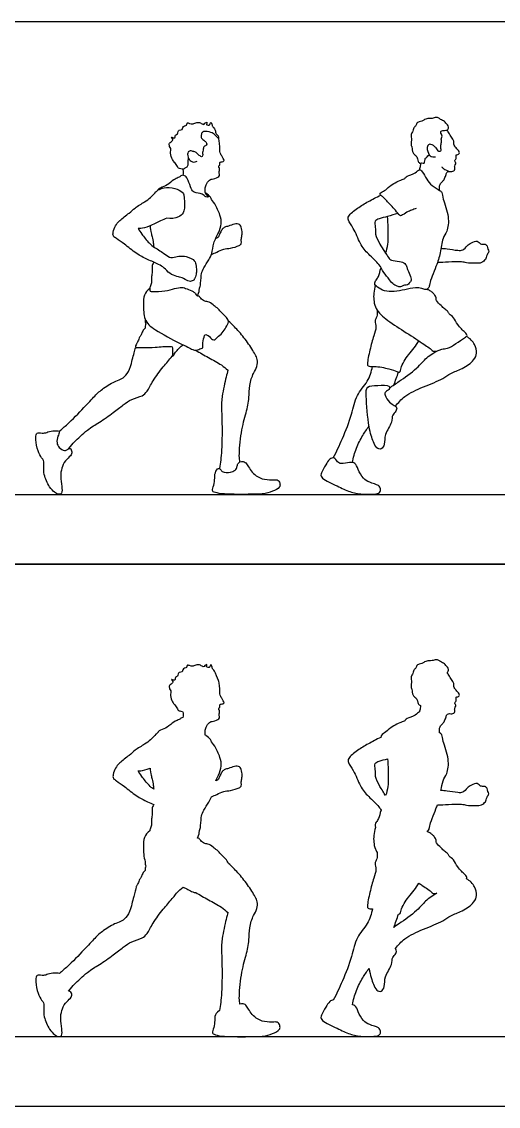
# Model space of a CAD drawing. Header units: millimetres. Extents: x 10.5 to 31.3, y 15.2 to 26.1.
# Drawn here: x 14.523 to 16.667, y 15.219 to 20.096 of the extents above; entities that cross this region are included whole.
import ezdxf

# ---------------------------------------------------------------- set-up
doc = ezdxf.new("R2010")
doc.units = ezdxf.units.MM
for name, color, linetype, true_color in [('AG-DIAGRAM', 7, 'Continuous', 0xfecc66), ('AG-HUMANS', 7, 'Continuous', 0x66ccff), ('AG-OUTLINE', 7, 'Continuous', 0x8000ff), ('X-VPRT', 6, 'Continuous', 0xff00ff)]:
    doc.layers.add(name, color=color, linetype=linetype, true_color=true_color)

msp = doc.modelspace()

# ---------------------------------------------------------------- linework, layer by layer
at = {"layer": 'AG-DIAGRAM'}
for p, q in [((10.9956, 17.9704), (19.2337, 17.9704)), ((10.9956, 15.532), (19.2337, 15.532))]:
    msp.add_line(p, q, dxfattribs=at)
at = {"layer": 'AG-HUMANS'}
for points, knots in [([(16.3756, 19.5382), (16.3794, 19.5354), (16.3863, 19.5288), (16.3901, 19.519), (16.3973, 19.5117), (16.4048, 19.5133), (16.4112, 19.5168), (16.4084, 19.5261), (16.4065, 19.5359), (16.4124, 19.5541), (16.4087, 19.5717), (16.4164, 19.5804), (16.4108, 19.5902), (16.4065, 19.5979), (16.4095, 19.6053), (16.4176, 19.6062), (16.4313, 19.6081), (16.4378, 19.6066), (16.4471, 19.6232), (16.4303, 19.6391), (16.4257, 19.6477), (16.4052, 19.6555), (16.3983, 19.6653), (16.3779, 19.6648), (16.37, 19.6599), (16.3538, 19.6614), (16.3456, 19.6587), (16.3347, 19.6559), (16.3295, 19.6509), (16.3223, 19.6487), (16.3113, 19.6458), (16.3033, 19.6424), (16.2973, 19.6355), (16.2969, 19.6276), (16.2914, 19.6246), (16.286, 19.6185), (16.2811, 19.5991), (16.2751, 19.5934), (16.2735, 19.5829), (16.2766, 19.571), (16.2759, 19.56), (16.2738, 19.5543), (16.2741, 19.5433), (16.276, 19.5363), (16.2787, 19.5319), (16.2799, 19.5175), (16.2803, 19.5124), (16.287, 19.4992), (16.2962, 19.4952), (16.3039, 19.4795), (16.3044, 19.468), (16.3152, 19.4562), (16.322, 19.4637), (16.3373, 19.4533), (16.3359, 19.4826), (16.3425, 19.4827), (16.347, 19.49), (16.356, 19.4968)], [0, 0, 0, 0, 0.217421, 0.407535, 0.583313, 0.738486, 0.880623, 1.047253, 1.232579, 1.485625, 1.728244, 1.908962, 2.093411, 2.265708, 2.41126, 2.573897, 2.790022, 2.930855, 3.151258, 3.415727, 3.604108, 3.864816, 4.066605, 4.313701, 4.496292, 4.721872, 4.898543, 5.088484, 5.242042, 5.39963, 5.596174, 5.769087, 5.939201, 6.095284, 6.231395, 6.397134, 6.654034, 6.821485, 7.001416, 7.209419, 7.398193, 7.542444, 7.733075, 7.887893, 8.02186, 8.236678, 8.377934, 8.590645, 8.776446, 9.00968, 9.215312, 9.420384, 9.578453, 9.770089, 10.037014, 10.170954, 10.36895, 10.36895, 10.36895, 10.36895]), ([(15.2716, 19.485), (15.2715, 19.4804), (15.2703, 19.4722), (15.2715, 19.4415), (15.2562, 19.4387), (15.2524, 19.4307), (15.2351, 19.4361), (15.2285, 19.4332), (15.2183, 19.454), (15.2112, 19.4618), (15.1998, 19.476), (15.1896, 19.5035), (15.1961, 19.5255), (15.1868, 19.5338), (15.1855, 19.5504), (15.1956, 19.5551), (15.2067, 19.5664), (15.1899, 19.5801), (15.2093, 19.5701), (15.2146, 19.5764), (15.2121, 19.5879), (15.2254, 19.5889), (15.2265, 19.602), (15.2304, 19.6093), (15.2467, 19.6092), (15.2457, 19.6206), (15.2544, 19.6293), (15.2672, 19.6272), (15.2634, 19.6438), (15.2792, 19.6382), (15.2908, 19.6338), (15.3051, 19.642), (15.3273, 19.6433), (15.3397, 19.63), (15.346, 19.6388), (15.3598, 19.6481), (15.3525, 19.6322), (15.3581, 19.6326), (15.3686, 19.626), (15.3727, 19.6504), (15.3799, 19.6311), (15.3802, 19.6252), (15.3844, 19.6212), (15.3907, 19.6143), (15.3952, 19.6031), (15.3951, 19.5944), (15.4005, 19.5877), (15.4071, 19.5834), (15.4101, 19.5687), (15.4007, 19.578), (15.3876, 19.5896), (15.381, 19.5969), (15.3499, 19.6039), (15.3341, 19.6001), (15.3299, 19.5856), (15.3283, 19.5746), (15.3414, 19.5625), (15.3519, 19.5563), (15.3575, 19.5446), (15.3491, 19.537), (15.3403, 19.5348), (15.3392, 19.5181), (15.3352, 19.5078), (15.3376, 19.4985), (15.3361, 19.4875), (15.3269, 19.4889), (15.315, 19.5012), (15.3056, 19.509), (15.2952, 19.5125), (15.2901, 19.5133)], [0, 0, 0, 0, 0.21735, 0.521956, 0.727856, 0.892526, 1.039912, 1.278967, 1.557575, 1.747346, 1.991226, 2.30902, 2.574804, 2.769603, 2.98713, 3.178655, 3.38818, 3.578392, 3.786223, 3.934663, 4.112959, 4.295468, 4.493935, 4.65546, 4.866085, 5.039985, 5.236143, 5.415801, 5.599741, 5.800278, 6.008864, 6.239257, 6.511189, 6.730943, 6.910679, 7.095124, 7.27957, 7.391586, 7.567178, 7.782661, 7.986235, 8.140197, 8.271316, 8.451091, 8.653067, 8.823134, 8.986002, 9.158582, 9.338636, 9.50257, 9.753853, 9.940745, 10.264415, 10.490792, 10.703642, 10.892576, 11.129088, 11.339795, 11.529948, 11.710333, 11.876397, 12.103625, 12.300272, 12.48143, 12.656384, 12.806666, 13.047942, 13.256945, 13.487813, 13.487813, 13.487813, 13.487813]), ([(16.4118, 19.4432), (16.4148, 19.44), (16.421, 19.4338), (16.4458, 19.4201), (16.4669, 19.4223), (16.4729, 19.4326), (16.4682, 19.447), (16.4767, 19.4552), (16.4747, 19.464), (16.4705, 19.4681), (16.4726, 19.4747), (16.4777, 19.4804), (16.4768, 19.4904), (16.4758, 19.4974), (16.4845, 19.4982), (16.4904, 19.5006), (16.4917, 19.5062), (16.4909, 19.5123), (16.4834, 19.521), (16.4698, 19.5352), (16.4662, 19.5439), (16.4689, 19.5595), (16.4586, 19.5711), (16.4463, 19.5913), (16.4398, 19.6024), (16.4367, 19.6082)], [0, 0, 0, 0, 0.206998, 0.509334, 0.761543, 0.94045, 1.152869, 1.33782, 1.498789, 1.631562, 1.770775, 1.928191, 2.108573, 2.244013, 2.39895, 2.541848, 2.67018, 2.806045, 3.001068, 3.254466, 3.42919, 3.644236, 3.865906, 4.143866, 4.39823, 4.39823, 4.39823, 4.39823]), ([(15.349, 19.3247), (15.3475, 19.3312), (15.3469, 19.3449), (15.351, 19.3624), (15.367, 19.3864), (15.3838, 19.3883), (15.4133, 19.3972), (15.4118, 19.41), (15.4111, 19.4257), (15.4146, 19.436), (15.4097, 19.4395), (15.4086, 19.4465), (15.4148, 19.4504), (15.4137, 19.4594), (15.4146, 19.4642), (15.4209, 19.4655), (15.429, 19.4667), (15.435, 19.4719), (15.4291, 19.4812), (15.4234, 19.4927), (15.4137, 19.5056), (15.4134, 19.5187), (15.4142, 19.5375), (15.4113, 19.5619), (15.409, 19.5689), (15.4079, 19.5723)], [0, 0, 0, 0, 0.26116, 0.506268, 0.806863, 1.058432, 1.362129, 1.551092, 1.801015, 1.983221, 2.113693, 2.255272, 2.403029, 2.573114, 2.692573, 2.831892, 3.002961, 3.147135, 3.324794, 3.541542, 3.771549, 3.977204, 4.235319, 4.523243, 4.714809, 4.714809, 4.714809, 4.714809]), ([(15.295, 19.5101), (15.2921, 19.5125), (15.2852, 19.5165), (15.2674, 19.5123), (15.2689, 19.4848), (15.2832, 19.4661), (15.2992, 19.4627), (15.3128, 19.4682)], [0, 0, 0, 0, 0.225154, 0.475786, 0.79954, 1.12458, 1.418835, 1.418835, 1.418835, 1.418835]), ([(16.3756, 19.5382), (16.3648, 19.5449), (16.3546, 19.546), (16.3427, 19.5299), (16.3535, 19.4946), (16.3656, 19.4867), (16.3849, 19.4873)], [0, 0, 0, 0, 0.296539, 0.640165, 1.141253, 1.49824, 1.49824, 1.49824, 1.49824]), ([(16.3171, 19.4594), (16.3168, 19.4551), (16.3158, 19.4467), (16.3132, 19.4356), (16.3116, 19.4302)], [0, 0, 0, 0, 0.2047794, 0.4406124, 0.4406124, 0.4406124, 0.4406124]), ([(15.2466, 19.4328), (15.2474, 19.4308), (15.2489, 19.4264), (15.2489, 19.417), (15.2487, 19.4091), (15.2483, 19.405)], [0, 0, 0, 0, 0.1507919, 0.3281894, 0.5322912, 0.5322912, 0.5322912, 0.5322912]), ([(16.2979, 19.2563), (16.2907, 19.2537), (16.2762, 19.2477), (16.2563, 19.2409), (16.2317, 19.2226), (16.2207, 19.2235), (16.204, 19.2516), (16.1643, 19.2882), (16.1481, 19.3095), (16.1344, 19.3165), (16.1339, 19.3271), (16.1589, 19.3352), (16.1754, 19.3578), (16.2275, 19.3842), (16.2465, 19.3892), (16.2546, 19.4043), (16.2946, 19.4107), (16.3104, 19.436), (16.3276, 19.4204), (16.3439, 19.3865), (16.3663, 19.3574), (16.4028, 19.3381), (16.4143, 19.3276), (16.4176, 19.2948), (16.4476, 19.219), (16.4387, 19.1526), (16.414, 19.1221), (16.4068, 19.0526), (16.3889, 18.9992), (16.3557, 18.9193), (16.3576, 18.9066), (16.3503, 18.8933), (16.3401, 18.8891), (16.3213, 18.8977), (16.2929, 18.9019), (16.2452, 18.8898), (16.1993, 18.8807), (16.155, 18.8825), (16.1239, 18.9006), (16.1061, 18.9165), (16.1179, 18.9352), (16.1297, 18.9505), (16.1344, 18.9728), (16.1391, 18.9895)], [0, 0, 0, 0, 0.273535, 0.545938, 0.856051, 1.020857, 1.336821, 1.768439, 2.066487, 2.276236, 2.426871, 2.698689, 3.014291, 3.448909, 3.696448, 3.914435, 4.2737, 4.55435, 4.785273, 5.140139, 5.496296, 5.857359, 6.069809, 6.382746, 6.906541, 7.36508, 7.717261, 8.178523, 8.640593, 9.158713, 9.360152, 9.568423, 9.746592, 9.996892, 10.303319, 10.704077, 11.101921, 11.479545, 11.823882, 12.077708, 12.321503, 12.573329, 12.928832, 12.928832, 12.928832, 12.928832]), ([(16.4027, 19.3371), (16.4008, 19.3455), (16.4011, 19.3641), (16.4177, 19.3783), (16.4244, 19.389), (16.4327, 19.4086), (16.4312, 19.4157), (16.4416, 19.4221), (16.4468, 19.4227)], [0, 0, 0, 0, 0.291947, 0.548427, 0.759334, 1.016084, 1.163507, 1.389634, 1.389634, 1.389634, 1.389634]), ([(15.3143, 18.8635), (15.3218, 18.8826), (15.3197, 18.8919), (15.327, 18.905), (15.3273, 18.9291), (15.3312, 18.9399), (15.3292, 18.9637), (15.3422, 18.99), (15.3645, 19.0245), (15.3806, 19.0524), (15.3838, 19.1019), (15.4087, 19.1456), (15.424, 19.1872), (15.416, 19.2268), (15.3935, 19.2754), (15.373, 19.3007), (15.3718, 19.3111), (15.3409, 19.3319), (15.3581, 19.3139), (15.3661, 19.3071), (15.3491, 19.3051), (15.3359, 19.3258), (15.2957, 19.3248), (15.2851, 19.3452), (15.2721, 19.3814), (15.2624, 19.4028), (15.2432, 19.407), (15.2349, 19.3979), (15.2266, 19.3939), (15.2053, 19.3865), (15.1799, 19.3593), (15.1479, 19.3503), (15.134, 19.3399), (15.136, 19.3391), (15.1442, 19.3426), (15.1642, 19.3514), (15.2112, 19.35), (15.2471, 19.3312), (15.2536, 19.3136), (15.2554, 19.2824), (15.2555, 19.2571), (15.2507, 19.2338), (15.2288, 19.2133), (15.1922, 19.2085), (15.175, 19.2125)], [0, 0, 0, 0, 0.206476, 0.440893, 0.730001, 0.936236, 1.217341, 1.545487, 1.929186, 2.270251, 2.685288, 3.115385, 3.506556, 3.88388, 4.330232, 4.659598, 4.867136, 5.16749, 5.361888, 5.528588, 5.719445, 5.974787, 6.330434, 6.606278, 6.981519, 7.269981, 7.509997, 7.708959, 7.887644, 8.1663, 8.535445, 8.858503, 9.095905, 9.095905, 9.095905, 9.407181, 9.819313, 10.190744, 10.440053, 10.773235, 11.080649, 11.362709, 11.679153, 12.116729, 12.116729, 12.116729, 12.116729]), ([(15.0465, 19.1652), (15.051, 19.1577), (15.0629, 19.1408), (15.0952, 19.0983), (15.1196, 19.0808), (15.1671, 19.0515), (15.1915, 19.0308), (15.223, 19.04), (15.2366, 19.0426), (15.2681, 19.0408), (15.2991, 19.0244), (15.3032, 19.0133), (15.3059, 19.0067), (15.3075, 18.9979), (15.3091, 18.9787), (15.3085, 18.9628), (15.3055, 18.9473), (15.2993, 18.9383), (15.2967, 18.9318), (15.2829, 18.927), (15.2686, 18.9291), (15.2446, 18.9462), (15.2212, 18.949), (15.1866, 18.9618), (15.1646, 18.9899), (15.1378, 19.0055), (15.0871, 19.0271), (15.0375, 19.0517), (14.9866, 19.0951), (14.9516, 19.1196), (14.933, 19.1304), (14.933, 19.1503), (14.9449, 19.1798), (14.9618, 19.2024), (15.0079, 19.2349), (15.0308, 19.2583), (15.0764, 19.286), (15.1019, 19.303), (15.1247, 19.3288), (15.1337, 19.3366), (15.1363, 19.3392)], [0.279741, 0.279741, 0.279741, 0.279741, 0.596916, 1.016915, 1.348799, 1.780812, 2.107832, 2.420006, 2.647494, 2.963029, 3.457529, 3.621443, 3.969805, 4.132965, 4.497888, 4.82725, 5.044038, 5.335723, 5.481658, 5.788505, 5.994775, 6.310065, 6.597053, 6.94518, 7.288454, 7.61144, 8.039808, 8.482772, 8.96269, 9.345519, 9.597278, 9.83969, 10.163785, 10.480764, 10.91059, 11.258753, 11.675829, 12.010396, 12.355776, 12.546994, 12.546994, 12.546994, 12.546994]), ([(16.2149, 19.2336), (16.1994, 19.2291), (16.1692, 19.22), (16.1329, 19.2101), (16.107, 19.2009), (16.1153, 19.1698), (16.1116, 19.1385), (16.1326, 19.0963), (16.1718, 19.035), (16.1846, 19.0214), (16.2223, 19.0178), (16.2476, 19.0115), (16.256, 18.9917), (16.2585, 18.9781), (16.2735, 18.9504), (16.2763, 18.9281), (16.2644, 18.9212), (16.2598, 18.9098), (16.2443, 18.9134), (16.2356, 18.9045), (16.2188, 18.9019), (16.2121, 18.9067), (16.1945, 18.9128), (16.1769, 18.9365), (16.1491, 18.9682), (16.1328, 19.0058), (16.0809, 19.05), (16.0437, 19.0958), (16.0188, 19.1662), (15.9894, 19.2014), (15.9911, 19.2241), (16.0347, 19.2594), (16.0816, 19.2872), (16.1188, 19.3068), (16.1376, 19.3155)], [0, 0, 0, 0, 0.398352, 0.755022, 1.022004, 1.318806, 1.636761, 2.035774, 2.521221, 2.76496, 3.108413, 3.399271, 3.645462, 3.862758, 4.185141, 4.443451, 4.641226, 4.825452, 5.031423, 5.232263, 5.457514, 5.618476, 5.853986, 6.165019, 6.534584, 6.90135, 7.365835, 7.813182, 8.309644, 8.685497, 8.92804, 9.342894, 9.778628, 10.230695, 10.230695, 10.230695, 10.230695]), ([(16.16, 19.0541), (16.1644, 19.0674), (16.1735, 19.0977), (16.1711, 19.169), (16.1698, 19.2027), (16.1685, 19.22)], [13.43111, 13.43111, 13.43111, 13.43111, 13.770046, 14.259179, 14.672367, 14.672367, 14.672367, 14.672367]), ([(15.175, 19.2125), (15.1667, 19.2073), (15.1463, 19.2014), (15.0989, 19.1746), (15.06, 19.1652), (15.0507, 19.1652), (15.0465, 19.1652)], [0.543865, 0.543865, 0.543865, 0.543865, 0.866313, 1.302601, 1.667414, 1.875908, 1.875908, 1.875908, 1.875908]), ([(15.1005, 19.1779), (15.1007, 19.167), (15.1038, 19.1449), (15.1109, 19.1292), (15.1151, 19.1007), (15.1163, 19.0892), (15.1168, 19.0832)], [0, 0, 0, 0, 0.333442, 0.582555, 0.888741, 1.136767, 1.136767, 1.136767, 1.136767]), ([(15.3764, 19.0486), (15.3849, 19.0525), (15.4016, 19.0596), (15.428, 19.074), (15.4635, 19.0765), (15.5009, 19.0869), (15.5126, 19.0977), (15.5102, 19.1113), (15.5109, 19.1214), (15.5137, 19.1326), (15.5151, 19.1523), (15.5098, 19.1744), (15.5021, 19.1863), (15.4778, 19.1884), (15.4568, 19.1759), (15.436, 19.1729), (15.4243, 19.1627), (15.4154, 19.146), (15.4104, 19.1331), (15.4071, 19.1245), (15.3982, 19.1219), (15.3954, 19.1211)], [0, 0, 0, 0, 0.310094, 0.67735, 0.97272, 1.331533, 1.550286, 1.755146, 1.94693, 2.136168, 2.496565, 2.899806, 3.084464, 3.458913, 3.88325, 4.138471, 4.359833, 4.614536, 4.85674, 5.045958, 5.216871, 5.216871, 5.216871, 5.216871]), ([(16.4088, 19.077), (16.4182, 19.0764), (16.4363, 19.0753), (16.4837, 19.0666), (16.5075, 19.0665), (16.527, 19.0888), (16.5438, 19.1025), (16.5711, 19.1117), (16.5809, 19.103), (16.585, 19.0941), (16.6082, 19.0975), (16.6174, 19.0867), (16.6175, 19.0731), (16.6276, 19.0621), (16.6141, 19.0483), (16.6134, 19.035), (16.6092, 19.0259), (16.5912, 19.0087), (16.5651, 19.0099), (16.5226, 19.0092), (16.5011, 19.0187), (16.4409, 19.0135), (16.4095, 19.013), (16.3927, 19.0122)], [0, 0, 0, 0, 0.304756, 0.699251, 0.973515, 1.270393, 1.548015, 1.841779, 2.031415, 2.195931, 2.457099, 2.658635, 2.866098, 3.064632, 3.297201, 3.502621, 3.681236, 3.951345, 4.247175, 4.613328, 4.894379, 5.327938, 5.734724, 5.734724, 5.734724, 5.734724]), ([(15.1169, 19.0143), (15.1123, 19.0056), (15.1066, 18.9946), (15.1124, 18.971), (15.1052, 18.9501), (15.1086, 18.9307), (15.1045, 18.9126), (15.0972, 18.8966), (15.0992, 18.8813), (15.1162, 18.8833), (15.1686, 18.8825), (15.2091, 18.8951), (15.2429, 18.9041), (15.2657, 18.8939), (15.295, 18.8841), (15.305, 18.8732), (15.3095, 18.8638), (15.3182, 18.8636), (15.3256, 18.8567), (15.3284, 18.8527)], [0, 0, 0, 0, 0.242783, 0.524383, 0.796898, 1.051984, 1.302088, 1.550289, 1.748997, 1.963333, 2.387134, 2.780334, 3.112466, 3.403445, 3.725422, 3.947566, 4.122898, 4.284821, 4.507969, 4.507969, 4.507969, 4.507969]), ([(15.0985, 18.8955), (15.0888, 18.8878), (15.0703, 18.8673), (15.0707, 18.8242), (15.071, 18.7499), (15.1215, 18.7093), (15.228, 18.6514), (15.2683, 18.6346), (15.2917, 18.6203), (15.3069, 18.6165), (15.3291, 18.6267), (15.3391, 18.628), (15.3356, 18.6438), (15.3425, 18.6768), (15.3461, 18.6908), (15.364, 18.6855), (15.3797, 18.6648), (15.3919, 18.6637), (15.3981, 18.6746), (15.4216, 18.6908), (15.4369, 18.7137), (15.4532, 18.7389), (15.4537, 18.7534), (15.4389, 18.7702), (15.4145, 18.795), (15.4024, 18.809), (15.3886, 18.8164), (15.367, 18.8386), (15.3453, 18.8358), (15.3331, 18.847), (15.3284, 18.8527)], [0, 0, 0, 0, 0.355759, 0.734521, 1.185919, 1.675771, 2.320391, 2.711063, 3.001588, 3.229642, 3.515336, 3.676063, 3.88976, 4.238482, 4.434641, 4.657459, 4.957977, 5.136173, 5.329738, 5.637634, 5.954848, 6.269337, 6.475505, 6.746508, 7.096433, 7.343832, 7.574037, 7.889249, 8.152192, 8.428225, 8.428225, 8.428225, 8.428225]), ([(16.1142, 18.9101), (16.1103, 18.8987), (16.1046, 18.8749), (16.1064, 18.8085), (16.1598, 18.7563), (16.2421, 18.7043), (16.3201, 18.6538), (16.3666, 18.6224), (16.3718, 18.612), (16.3975, 18.6152), (16.4121, 18.6256), (16.4404, 18.6242), (16.475, 18.648), (16.513, 18.6729), (16.5306, 18.6844), (16.5157, 18.7006), (16.481, 18.7319), (16.4692, 18.766), (16.4437, 18.7798), (16.4411, 18.7938), (16.4233, 18.8037), (16.4109, 18.8186), (16.3873, 18.84), (16.3879, 18.8492), (16.3858, 18.859), (16.3768, 18.8733), (16.367, 18.8806), (16.3587, 18.8864), (16.3505, 18.8904), (16.3463, 18.892)], [0, 0, 0, 0, 0.34513, 0.792412, 1.276011, 1.846624, 2.415358, 2.825242, 2.99987, 3.271831, 3.51697, 3.80622, 4.180619, 4.576023, 4.800644, 5.034156, 5.430329, 5.77669, 6.067298, 6.27059, 6.515639, 6.781612, 7.096008, 7.259328, 7.436175, 7.670958, 7.870888, 8.052622, 8.263917, 8.263917, 8.263917, 8.263917]), ([(16.1216, 18.7991), (16.1226, 18.7893), (16.1226, 18.7691), (16.1081, 18.7494), (16.1208, 18.721), (16.1045, 18.6809), (16.0891, 18.6219), (16.0766, 18.5609), (16.0787, 18.5438), (16.1127, 18.5477), (16.1744, 18.5364), (16.2078, 18.5241), (16.2275, 18.5167), (16.2259, 18.5432), (16.2622, 18.6001), (16.2881, 18.6267), (16.3026, 18.6497), (16.3091, 18.6608)], [0, 0, 0, 0, 0.310764, 0.579265, 0.875642, 1.242245, 1.707326, 2.157362, 2.349528, 2.656461, 3.122088, 3.473539, 3.685791, 3.93578, 4.40701, 4.768163, 5.123531, 5.123531, 5.123531, 5.123531]), ([(15.0785, 18.757), (15.0782, 18.7534), (15.078, 18.746), (15.0824, 18.7378), (15.0766, 18.7276), (15.0793, 18.7171), (15.0702, 18.7122), (15.0636, 18.696), (15.0587, 18.6819), (15.0519, 18.6782), (15.0467, 18.6577), (15.0396, 18.6477), (15.0349, 18.639), (15.0328, 18.6278), (15.0429, 18.632), (15.0674, 18.6298), (15.124, 18.6308), (15.1559, 18.6351), (15.1858, 18.6351), (15.2024, 18.6357), (15.2016, 18.6193), (15.2023, 18.5979), (15.1986, 18.5905), (15.2056, 18.594), (15.2148, 18.61), (15.2249, 18.6229), (15.2486, 18.643)], [0, 0, 0, 0, 0.218817, 0.412401, 0.63006, 0.832383, 1.026811, 1.305912, 1.557037, 1.733828, 2.030567, 2.267236, 2.480982, 2.668632, 2.838284, 3.169989, 3.670912, 4.058643, 4.419887, 4.656353, 4.90019, 5.219371, 5.366267, 5.502632, 5.797157, 6.103978, 6.103978, 6.103978, 6.103978]), ([(15.5044, 18.1167), (15.5031, 18.1251), (15.4997, 18.1426), (15.5085, 18.2577), (15.533, 18.3347), (15.547, 18.4027), (15.5461, 18.4616), (15.5634, 18.5153), (15.5834, 18.5436), (15.5841, 18.5783), (15.5728, 18.6008), (15.5385, 18.656), (15.4968, 18.7072), (15.4678, 18.7362), (15.4528, 18.7497)], [0, 0, 0, 0, 0.287543, 0.807011, 1.342574, 1.814302, 2.213038, 2.644758, 2.990218, 3.315323, 3.606513, 4.071992, 4.555779, 5.010563, 5.010563, 5.010563, 5.010563]), ([(16.2045, 18.3665), (16.2167, 18.3827), (16.2447, 18.4153), (16.3279, 18.4548), (16.4175, 18.4866), (16.4513, 18.517), (16.5059, 18.5331), (16.5575, 18.5706), (16.5726, 18.6052), (16.5641, 18.6465), (16.5387, 18.6718), (16.5238, 18.6806)], [0, 0, 0, 0, 0.447432, 1.000803, 1.557791, 1.935122, 2.366748, 2.834875, 3.159467, 3.52027, 3.932807, 3.932807, 3.932807, 3.932807]), ([(14.6924, 18.2547), (14.7049, 18.265), (14.7296, 18.2856), (14.8039, 18.3606), (14.8503, 18.4122), (14.8886, 18.4488), (14.9458, 18.4815), (14.9738, 18.488), (15.0009, 18.5132), (15.0166, 18.5563), (15.0307, 18.6182), (15.0338, 18.6259), (15.0351, 18.6297)], [0, 0, 0, 0, 0.407084, 1.004367, 1.49669, 1.924004, 2.3911, 2.703026, 3.037353, 3.448431, 3.906024, 4.107903, 4.107903, 4.107903, 4.107903]), ([(14.7329, 18.1746), (14.7472, 18.1914), (14.7605, 18.207), (14.8188, 18.2627), (14.8714, 18.2935), (14.9348, 18.3371), (14.9787, 18.3724), (15.0164, 18.3997), (15.0658, 18.4111), (15.089, 18.4333), (15.1122, 18.4835), (15.1601, 18.5435), (15.1862, 18.5759), (15.1999, 18.5918)], [0, 0, 0, 0, 0.323354, 0.837212, 1.308972, 1.81688, 2.2568, 2.654679, 3.061091, 3.38093, 3.810212, 4.324891, 4.788765, 4.788765, 4.788765, 4.788765]), ([(15.3055, 18.6186), (15.3245, 18.6076), (15.3612, 18.5856), (15.4198, 18.5557), (15.4434, 18.5341), (15.4498, 18.5295), (15.4506, 18.529), (15.4476, 18.5189), (15.4417, 18.4987), (15.4227, 18.4095), (15.421, 18.356), (15.4242, 18.3059), (15.4243, 18.1617), (15.4167, 18.1128), (15.4122, 18.0873)], [0, 0, 0, 0, 0.473954, 0.953022, 1.296006, 1.348692, 1.348692, 1.348692, 1.67756, 2.190259, 2.612683, 3.020784, 3.628375, 4.132922, 4.132922, 4.132922, 4.132922]), ([(16.1772, 18.4493), (16.1922, 18.4589), (16.2211, 18.4788), (16.3016, 18.534), (16.341, 18.5847), (16.3712, 18.6028), (16.3836, 18.6111), (16.3897, 18.6149)], [0, 0, 0, 0, 0.41835, 0.983077, 1.445955, 1.774776, 2.03979, 2.03979, 2.03979, 2.03979]), ([(15.9243, 18.1347), (15.9392, 18.163), (15.9661, 18.22), (16.0103, 18.3289), (16.024, 18.4169), (16.0831, 18.4758), (16.0959, 18.5226), (16.101, 18.5455)], [0, 0, 0, 0, 0.560584, 1.180053, 1.716531, 2.224664, 2.705261, 2.705261, 2.705261, 2.705261]), ([(16.1745, 18.4565), (16.1672, 18.4634), (16.1229, 18.4586), (16.0711, 18.4599), (16.0722, 18.4066), (16.0811, 18.2741), (16.1026, 18.2095), (16.117, 18.1782), (16.1416, 18.1696), (16.1576, 18.1976), (16.1527, 18.2418), (16.1914, 18.2921), (16.1866, 18.3282), (16.2077, 18.3418), (16.2119, 18.3622), (16.1977, 18.371), (16.1767, 18.3832), (16.1539, 18.4143), (16.1576, 18.4333), (16.1773, 18.4396), (16.1783, 18.4529), (16.1745, 18.4565)], [0, 0, 0, 0, 0.407025, 0.793242, 1.161644, 1.833775, 2.314751, 2.63443, 2.885621, 3.17455, 3.556527, 4.003762, 4.329783, 4.599891, 4.83609, 5.050964, 5.339979, 5.688692, 5.915307, 6.160664, 6.375404, 6.375404, 6.375404, 6.375404]), ([(14.6924, 18.2547), (14.6843, 18.2568), (14.6688, 18.2567), (14.6404, 18.2521), (14.622, 18.2429), (14.5968, 18.2491), (14.587, 18.2423), (14.5853, 18.214), (14.5942, 18.1662), (14.611, 18.1343), (14.6235, 18.1234), (14.6218, 18.0941), (14.621, 18.0587), (14.6452, 18.0033), (14.6689, 17.9802), (14.688, 17.968), (14.7049, 17.9737), (14.7045, 18.008), (14.6956, 18.0523), (14.7025, 18.0871), (14.7162, 18.1226), (14.7437, 18.1418), (14.7504, 18.1597), (14.742, 18.1819), (14.7289, 18.1713), (14.715, 18.1644), (14.6895, 18.1805), (14.6789, 18.2016), (14.684, 18.2317), (14.693, 18.244), (14.6924, 18.2547)], [0, 0, 0, 0, 0.258448, 0.585517, 0.862526, 1.156455, 1.338333, 1.644379, 2.076877, 2.434209, 2.66626, 2.974726, 3.34211, 3.806167, 4.158162, 4.422303, 4.664328, 4.971997, 5.37788, 5.739314, 6.106375, 6.447956, 6.707213, 6.95832, 7.168428, 7.399199, 7.712632, 8.003838, 8.331719, 8.591691, 8.591691, 8.591691, 8.591691]), ([(16.0114, 18.1136), (16.0147, 18.1354), (16.0256, 18.178), (16.0543, 18.233), (16.0745, 18.2615), (16.0852, 18.2769)], [0, 0, 0, 0, 0.465118, 0.926845, 1.281635, 1.281635, 1.281635, 1.281635]), ([(15.5044, 18.1167), (15.4956, 18.1088), (15.4919, 18.1011), (15.4906, 18.0841), (15.4729, 18.0709), (15.4328, 18.0655), (15.4195, 18.0776), (15.4132, 18.0895), (15.4015, 18.0855), (15.3895, 18.0602), (15.3922, 18.0367), (15.386, 18.0043), (15.3795, 17.9932), (15.3813, 17.9832), (15.3917, 17.9802), (15.4104, 17.9719), (15.474, 17.9711), (15.5014, 17.9697), (15.5378, 17.9706), (15.6159, 17.9715), (15.6452, 17.9803), (15.6838, 17.9995), (15.6858, 18.0155), (15.6782, 18.0367), (15.656, 18.0363), (15.6144, 18.0346), (15.5772, 18.0522), (15.5536, 18.0742), (15.5409, 18.0987), (15.5298, 18.1152), (15.5189, 18.1194), (15.5083, 18.1182), (15.5044, 18.1167)], [0, 0, 0, 0, 0.197652, 0.429489, 0.695837, 1.058711, 1.298218, 1.49347, 1.667733, 1.964962, 2.259815, 2.590546, 2.798675, 2.960273, 3.141234, 3.582495, 3.890008, 4.185541, 4.535611, 4.934226, 5.404029, 5.768797, 5.984354, 6.238225, 6.495017, 6.872582, 7.245902, 7.574707, 7.881864, 8.135407, 8.329564, 8.549306, 8.549306, 8.549306, 8.549306]), ([(16.0476, 17.972), (16.0279, 17.974), (15.9906, 17.983), (15.9368, 18.0114), (15.8658, 18.0418), (15.87, 18.0689), (15.8906, 18.1026), (15.9055, 18.1288), (15.9289, 18.1399), (15.943, 18.1144), (15.961, 18.105), (15.9975, 18.1152), (16.0255, 18.1135), (16.035, 18.081), (16.0586, 18.0413), (16.0858, 18.0228), (16.1293, 18.0135), (16.1384, 17.996), (16.1355, 17.9754), (16.1047, 17.9707), (16.0678, 17.97), (16.0476, 17.972)], [0, 0, 0, 0, 0.432198, 0.896555, 1.375284, 1.634194, 1.995282, 2.315976, 2.567513, 2.850312, 3.100603, 3.449948, 3.731678, 4.047321, 4.435131, 4.767926, 5.138945, 5.377086, 5.608596, 5.908676, 6.350106, 6.350106, 6.350106, 6.350106])]:
    msp.add_open_spline(points, degree=3, knots=knots, dxfattribs=at)
msp.add_open_spline([(16.196, 18.4616), (16.2047, 18.4817), (16.211, 18.5), (16.2179, 18.5206)], degree=3, dxfattribs=at)
at = {"layer": 'AG-OUTLINE'}
for points, knots in [([(16.4367, 17.1698), (16.4399, 17.1719), (16.4471, 17.1848), (16.4303, 17.2007), (16.4257, 17.2093), (16.4052, 17.2171), (16.3983, 17.2269), (16.3779, 17.2264), (16.37, 17.2215), (16.3538, 17.223), (16.3456, 17.2203), (16.3347, 17.2175), (16.3295, 17.2125), (16.3223, 17.2103), (16.3113, 17.2074), (16.3033, 17.204), (16.2973, 17.1971), (16.2969, 17.1892), (16.2914, 17.1862), (16.286, 17.1801), (16.2811, 17.1607), (16.2751, 17.155), (16.2735, 17.1445), (16.2766, 17.1326), (16.2759, 17.1216), (16.2738, 17.1159), (16.2741, 17.1049), (16.276, 17.0979), (16.2787, 17.0935), (16.2799, 17.0791), (16.2803, 17.074), (16.287, 17.0608), (16.2962, 17.0568), (16.3039, 17.0411), (16.3044, 17.0296), (16.3122, 17.0211), (16.3171, 17.021)], [2.876047, 2.876047, 2.876047, 2.876047, 3.09476, 3.357203, 3.54414, 3.80285, 4.003092, 4.248294, 4.429485, 4.653337, 4.828653, 5.017138, 5.169519, 5.3259, 5.520937, 5.692525, 5.861335, 6.016222, 6.15129, 6.315757, 6.570689, 6.736857, 6.915408, 7.121816, 7.309144, 7.452289, 7.641459, 7.79509, 7.92803, 8.141202, 8.281376, 8.492456, 8.676833, 8.908279, 9.112335, 9.315835, 9.315835, 9.315835, 9.315835]), ([(15.4079, 17.1339), (15.3938, 17.1682), (15.3907, 17.1759), (15.3844, 17.1828), (15.3802, 17.1868), (15.3799, 17.1927), (15.3727, 17.212), (15.3686, 17.1876), (15.3581, 17.1942), (15.3525, 17.1938), (15.3598, 17.2097), (15.346, 17.2004), (15.3397, 17.1916), (15.3273, 17.2049), (15.3051, 17.2036), (15.2908, 17.1954), (15.2792, 17.1998), (15.2634, 17.2054), (15.2672, 17.1888), (15.2544, 17.1909), (15.2457, 17.1822), (15.2467, 17.1708), (15.2304, 17.1709), (15.2265, 17.1636), (15.2254, 17.1505), (15.2121, 17.1495), (15.2146, 17.138), (15.2093, 17.1317), (15.1899, 17.1417), (15.2067, 17.128), (15.1956, 17.1167), (15.1855, 17.112), (15.1868, 17.0954), (15.1961, 17.0871), (15.1896, 17.0651), (15.1998, 17.0376), (15.2112, 17.0234), (15.2183, 17.0156), (15.2285, 16.9948), (15.2337, 16.9971), (15.2466, 16.9944)], [-9.352174, -9.352174, -9.352174, -9.352174, -9.12911, -8.930566, -8.785758, -8.615722, -8.390895, -8.152914, -7.958991, -7.835279, -7.631577, -7.427875, -7.229374, -6.986677, -6.686355, -6.431908, -6.201545, -5.980071, -5.776928, -5.578512, -5.361874, -5.169819, -4.937204, -4.758816, -4.539628, -4.338064, -4.141153, -3.977216, -3.747687, -3.537616, -3.306217, -3.094695, -2.854458, -2.639321, -2.345789, -1.994816, -1.725474, -1.515891, -1.208195, -0.944182, -0.944182, -0.944182, -0.944182]), ([(16.4468, 16.9843), (16.4545, 16.9826), (16.4669, 16.9839), (16.4729, 16.9942), (16.4682, 17.0086), (16.4767, 17.0168), (16.4747, 17.0256), (16.4705, 17.0297), (16.4726, 17.0363), (16.4777, 17.042), (16.4768, 17.052), (16.4758, 17.059), (16.4845, 17.0598), (16.4904, 17.0622), (16.4917, 17.0678), (16.4909, 17.0739), (16.4834, 17.0826), (16.4698, 17.0968), (16.4662, 17.1055), (16.4689, 17.1211), (16.4586, 17.1327), (16.4463, 17.1529), (16.4398, 17.164), (16.4367, 17.1698)], [0.509334, 0.509334, 0.509334, 0.509334, 0.761543, 0.94045, 1.152869, 1.33782, 1.498789, 1.631562, 1.770775, 1.928191, 2.108573, 2.244013, 2.39895, 2.541848, 2.67018, 2.806045, 3.001068, 3.254466, 3.42919, 3.644236, 3.865906, 4.143866, 4.39823, 4.39823, 4.39823, 4.39823]), ([(15.349, 16.8863), (15.3475, 16.8928), (15.3469, 16.9065), (15.351, 16.924), (15.367, 16.948), (15.3838, 16.9499), (15.4133, 16.9588), (15.4118, 16.9716), (15.4111, 16.9873), (15.4146, 16.9976), (15.4097, 17.0011), (15.4086, 17.0081), (15.4148, 17.012), (15.4137, 17.021), (15.4146, 17.0258), (15.4209, 17.0271), (15.429, 17.0283), (15.435, 17.0335), (15.4291, 17.0428), (15.4234, 17.0543), (15.4137, 17.0672), (15.4134, 17.0803), (15.4142, 17.0991), (15.4113, 17.1235), (15.409, 17.1305), (15.4079, 17.1339)], [0, 0, 0, 0, 0.26116, 0.506268, 0.806863, 1.058432, 1.362129, 1.551092, 1.801015, 1.983221, 2.113693, 2.255272, 2.403029, 2.573114, 2.692573, 2.831892, 3.002961, 3.147135, 3.324794, 3.541542, 3.771549, 3.977204, 4.235319, 4.523243, 4.714809, 4.714809, 4.714809, 4.714809]), ([(16.3171, 17.021), (16.3168, 17.0167), (16.3158, 17.0083), (16.3132, 16.9972), (16.3116, 16.9918)], [0, 0, 0, 0, 0.2047794, 0.4406124, 0.4406124, 0.4406124, 0.4406124]), ([(15.2466, 16.9944), (15.2474, 16.9924), (15.2489, 16.988), (15.2489, 16.9786), (15.2487, 16.9707), (15.2483, 16.9666)], [0, 0, 0, 0, 0.1507919, 0.3281894, 0.5322912, 0.5322912, 0.5322912, 0.5322912]), ([(16.3116, 16.9918), (16.3062, 16.9909), (16.2946, 16.9723), (16.2546, 16.9659), (16.2465, 16.9508), (16.2275, 16.9458), (16.1754, 16.9194), (16.1589, 16.8968), (16.139, 16.8903), (16.1376, 16.8771)], [-4.548683, -4.548683, -4.548683, -4.548683, -4.24105, -3.847245, -3.608299, -3.336961, -2.860556, -2.514611, -2.216659, -2.216659, -2.216659, -2.216659]), ([(16.4027, 16.8987), (16.4008, 16.9071), (16.4011, 16.9257), (16.4177, 16.9399), (16.4244, 16.9506), (16.4327, 16.9702), (16.4312, 16.9773), (16.4416, 16.9837), (16.4468, 16.9843)], [0, 0, 0, 0, 0.291947, 0.548427, 0.759334, 1.016084, 1.163507, 1.389634, 1.389634, 1.389634, 1.389634]), ([(15.2483, 16.9666), (15.24, 16.9651), (15.2349, 16.9595), (15.2266, 16.9555), (15.2053, 16.9481), (15.1799, 16.9209), (15.1479, 16.9119), (15.134, 16.9015), (15.1363, 16.9008)], [7.571816, 7.571816, 7.571816, 7.571816, 7.774381, 7.956302, 8.240005, 8.615836, 8.944745, 9.186447, 9.186447, 9.186447, 9.186447]), ([(15.1363, 16.9008), (15.1337, 16.8982), (15.1247, 16.8904), (15.1019, 16.8646), (15.0764, 16.8476), (15.0308, 16.8199), (15.0079, 16.7965), (14.9618, 16.764), (14.9449, 16.7414), (14.933, 16.7119), (14.933, 16.692), (14.9516, 16.6812), (14.9866, 16.6567), (15.0375, 16.6133), (15.08, 16.5922), (15.1078, 16.58), (15.1169, 16.5759)], [-12.546994, -12.546994, -12.546994, -12.546994, -12.355776, -12.010396, -11.675829, -11.258753, -10.91059, -10.480764, -10.163785, -9.83969, -9.597278, -9.345519, -8.96269, -8.482772, -8.039808, -7.806098, -7.806098, -7.806098, -7.806098]), ([(15.3954, 16.6827), (15.3994, 16.6915), (15.4111, 16.7138), (15.424, 16.7488), (15.416, 16.7884), (15.3935, 16.837), (15.373, 16.8623), (15.3718, 16.8726), (15.3496, 16.8876), (15.349, 16.8863)], [3.137645, 3.137645, 3.137645, 3.137645, 3.371878, 3.751903, 4.118475, 4.552108, 4.872089, 5.073713, 5.363852, 5.363852, 5.363852, 5.363852]), ([(16.1376, 16.8771), (16.1188, 16.8684), (16.0816, 16.8488), (16.0347, 16.821), (15.9911, 16.7857), (15.9894, 16.763), (16.0188, 16.7278), (16.0437, 16.6574), (16.0809, 16.6116), (16.1237, 16.5752), (16.1363, 16.5556), (16.1391, 16.5511)], [-10.230695, -10.230695, -10.230695, -10.230695, -9.778628, -9.342894, -8.92804, -8.685497, -8.309644, -7.813182, -7.365835, -6.90135, -6.758665, -6.758665, -6.758665, -6.758665]), ([(16.4088, 16.6386), (16.4114, 16.6541), (16.4168, 16.6871), (16.4387, 16.7142), (16.4476, 16.7806), (16.4176, 16.8564), (16.4143, 16.8892), (16.4075, 16.8954), (16.4027, 16.8987)], [-8.026111, -8.026111, -8.026111, -8.026111, -7.70766, -7.355917, -6.897948, -6.374805, -6.062257, -5.850071, -5.850071, -5.850071, -5.850071]), ([(16.16, 16.6157), (16.1515, 16.6285), (16.1295, 16.6642), (16.1116, 16.7001), (16.1153, 16.7314), (16.107, 16.7625), (16.1329, 16.7717), (16.155, 16.7778), (16.1685, 16.7816)], [-2.343112, -2.343112, -2.343112, -2.343112, -2.035774, -1.636761, -1.318806, -1.022004, -0.755022, -0.398352, -0.398352, -0.398352, -0.398352]), ([(16.1685, 16.7816), (16.1698, 16.7643), (16.1711, 16.7306), (16.1735, 16.6593), (16.1644, 16.629), (16.16, 16.6157)], [-14.672367, -14.672367, -14.672367, -14.672367, -14.259179, -13.770046, -13.43111, -13.43111, -13.43111, -13.43111]), ([(15.0465, 16.7268), (15.0507, 16.7268), (15.06, 16.7268), (15.0821, 16.7322), (15.1005, 16.7395)], [-1.8759077, -1.8759077, -1.8759077, -1.8759077, -1.6562415, -1.2718781, -1.2718781, -1.2718781, -1.2718781]), ([(15.1005, 16.7395), (15.1007, 16.7286), (15.1038, 16.7065), (15.1109, 16.6908), (15.1151, 16.6623), (15.1163, 16.6508), (15.1168, 16.6448)], [0, 0, 0, 0, 0.333442, 0.582555, 0.888741, 1.136767, 1.136767, 1.136767, 1.136767]), ([(15.3764, 16.6102), (15.3849, 16.6141), (15.4016, 16.6212), (15.428, 16.6356), (15.4635, 16.6381), (15.5009, 16.6485), (15.5126, 16.6593), (15.5102, 16.6729), (15.5109, 16.683), (15.5137, 16.6942), (15.5151, 16.7139), (15.5098, 16.736), (15.5021, 16.7479), (15.4778, 16.75), (15.4568, 16.7375), (15.436, 16.7345), (15.4243, 16.7243), (15.4154, 16.7076), (15.4104, 16.6947), (15.4071, 16.6861), (15.3982, 16.6835), (15.3954, 16.6827)], [0, 0, 0, 0, 0.310094, 0.67735, 0.97272, 1.331533, 1.550286, 1.755146, 1.94693, 2.136168, 2.496565, 2.899806, 3.084464, 3.458913, 3.88325, 4.138471, 4.359833, 4.614536, 4.85674, 5.045958, 5.216871, 5.216871, 5.216871, 5.216871]), ([(15.1168, 16.6448), (15.1088, 16.6502), (15.0938, 16.6617), (15.0629, 16.7024), (15.051, 16.7193), (15.0465, 16.7268)], [-1.302347, -1.302347, -1.302347, -1.302347, -1.016915, -0.596916, -0.279741, -0.279741, -0.279741, -0.279741]), ([(16.3927, 16.5738), (16.4095, 16.5746), (16.4409, 16.5751), (16.5011, 16.5803), (16.5226, 16.5708), (16.5651, 16.5715), (16.5912, 16.5703), (16.6092, 16.5875), (16.6134, 16.5966), (16.6141, 16.6099), (16.6276, 16.6237), (16.6175, 16.6347), (16.6174, 16.6483), (16.6082, 16.6591), (16.585, 16.6557), (16.5809, 16.6646), (16.5711, 16.6733), (16.5438, 16.6641), (16.527, 16.6504), (16.5075, 16.6281), (16.4837, 16.6282), (16.4363, 16.6369), (16.4182, 16.638), (16.4088, 16.6386)], [-5.734724, -5.734724, -5.734724, -5.734724, -5.327938, -4.894379, -4.613328, -4.247175, -3.951345, -3.681236, -3.502621, -3.297201, -3.064632, -2.866098, -2.658635, -2.457099, -2.195931, -2.031415, -1.841779, -1.548015, -1.270393, -0.973515, -0.699251, -0.304756, 0, 0, 0, 0]), ([(15.3143, 16.4251), (15.3218, 16.4442), (15.3197, 16.4535), (15.327, 16.4666), (15.3273, 16.4907), (15.3312, 16.5015), (15.3292, 16.5253), (15.3422, 16.5516), (15.3634, 16.5845), (15.3733, 16.6014), (15.3764, 16.6102)], [0, 0, 0, 0, 0.232694, 0.496876, 0.822693, 1.055115, 1.371913, 1.741726, 2.174145, 2.502768, 2.502768, 2.502768, 2.502768]), ([(15.1169, 16.5759), (15.1123, 16.5672), (15.1066, 16.5562), (15.1124, 16.5326), (15.1052, 16.5117), (15.1086, 16.4923), (15.1045, 16.4742), (15.0993, 16.4628), (15.0985, 16.4571)], [0, 0, 0, 0, 0.242783, 0.524383, 0.796898, 1.051984, 1.302088, 1.550289, 1.550289, 1.550289, 1.550289]), ([(16.1391, 16.5511), (16.1344, 16.5344), (16.1297, 16.5121), (16.1179, 16.4968), (16.1101, 16.4844), (16.1142, 16.4717)], [-12.928832, -12.928832, -12.928832, -12.928832, -12.5179807, -12.2269477, -11.9451965, -11.9451965, -11.9451965, -11.9451965]), ([(16.3463, 16.4536), (16.3526, 16.4589), (16.3576, 16.4682), (16.3557, 16.4809), (16.3793, 16.5378), (16.3907, 16.5683), (16.3927, 16.5738)], [-9.628526, -9.628526, -9.628526, -9.628526, -9.406225, -9.191217, -8.638195, -8.508255, -8.508255, -8.508255, -8.508255]), ([(15.0985, 16.4571), (15.0888, 16.4494), (15.0703, 16.4289), (15.0707, 16.3858), (15.0709, 16.3391), (15.0785, 16.3186)], [0, 0, 0, 0, 0.359973, 0.743222, 1.199967, 1.199967, 1.199967, 1.199967]), ([(16.1142, 16.4717), (16.1103, 16.4603), (16.1046, 16.4365), (16.1059, 16.389), (16.1185, 16.3654), (16.1216, 16.3607)], [0, 0, 0, 0, 0.34513, 0.7924118, 0.9126406, 0.9126406, 0.9126406, 0.9126406]), ([(16.5238, 16.2422), (16.5267, 16.2503), (16.5157, 16.2622), (16.481, 16.2935), (16.4692, 16.3276), (16.4437, 16.3414), (16.4411, 16.3554), (16.4233, 16.3653), (16.4109, 16.3802), (16.3873, 16.4016), (16.3879, 16.4108), (16.3858, 16.4206), (16.3768, 16.4349), (16.367, 16.4422), (16.3587, 16.448), (16.3505, 16.452), (16.3463, 16.4536)], [4.708175, 4.708175, 4.708175, 4.708175, 4.947921, 5.354672, 5.710281, 6.008648, 6.217368, 6.46896, 6.742034, 7.064824, 7.232506, 7.414074, 7.655127, 7.860394, 8.046981, 8.263917, 8.263917, 8.263917, 8.263917]), ([(15.3284, 16.4143), (15.3256, 16.4183), (15.3201, 16.4235), (15.3153, 16.4248), (15.3143, 16.4251)], [-4.5079689, -4.5079689, -4.5079689, -4.5079689, -4.2848213, -4.2183428, -4.2183428, -4.2183428, -4.2183428]), ([(15.4528, 16.3113), (15.45, 16.3192), (15.4389, 16.3318), (15.4145, 16.3566), (15.4024, 16.3706), (15.3886, 16.378), (15.367, 16.4002), (15.3453, 16.3974), (15.3331, 16.4086), (15.3284, 16.4143)], [6.429588, 6.429588, 6.429588, 6.429588, 6.706964, 7.065117, 7.318334, 7.553952, 7.876576, 8.145701, 8.428225, 8.428225, 8.428225, 8.428225]), ([(16.1216, 16.3607), (16.1226, 16.3509), (16.1226, 16.3307), (16.1081, 16.311), (16.1208, 16.2826), (16.1045, 16.2425), (16.0891, 16.1835), (16.0766, 16.1225), (16.0785, 16.1066), (16.0917, 16.1071), (16.101, 16.1071)], [0, 0, 0, 0, 0.310764, 0.579265, 0.875642, 1.242245, 1.707326, 2.157362, 2.349528, 2.587815, 2.587815, 2.587815, 2.587815]), ([(15.0785, 16.3186), (15.0782, 16.315), (15.078, 16.3076), (15.0824, 16.2994), (15.0766, 16.2892), (15.0793, 16.2787), (15.0702, 16.2738), (15.0636, 16.2576), (15.0587, 16.2435), (15.0519, 16.2398), (15.0467, 16.2193), (15.0396, 16.2093), (15.0363, 16.2032), (15.0351, 16.1913)], [0, 0, 0, 0, 0.209566, 0.394966, 0.603423, 0.797192, 0.9834, 1.250701, 1.49121, 1.660526, 1.94472, 2.171384, 2.376093, 2.376093, 2.376093, 2.376093]), ([(15.5044, 15.6783), (15.5031, 15.6867), (15.4997, 15.7042), (15.5085, 15.8193), (15.533, 15.8963), (15.547, 15.9643), (15.5461, 16.0232), (15.5634, 16.0769), (15.5834, 16.1052), (15.5841, 16.1399), (15.5728, 16.1624), (15.5385, 16.2176), (15.4968, 16.2688), (15.4678, 16.2978), (15.4528, 16.3113)], [0, 0, 0, 0, 0.287543, 0.807011, 1.342574, 1.814302, 2.213038, 2.644758, 2.990218, 3.315323, 3.606513, 4.071992, 4.555779, 5.010563, 5.010563, 5.010563, 5.010563]), ([(16.2045, 15.9281), (16.2167, 15.9443), (16.2447, 15.9769), (16.3279, 16.0164), (16.4175, 16.0482), (16.4513, 16.0786), (16.5059, 16.0947), (16.5575, 16.1322), (16.5726, 16.1668), (16.5641, 16.2081), (16.5387, 16.2334), (16.5238, 16.2422)], [0, 0, 0, 0, 0.447432, 1.000803, 1.557791, 1.935122, 2.366748, 2.834875, 3.159467, 3.52027, 3.932807, 3.932807, 3.932807, 3.932807]), ([(15.0351, 16.1913), (15.0338, 16.1875), (15.0307, 16.1798), (15.0166, 16.1179), (15.0009, 16.0748), (14.9738, 16.0496), (14.9458, 16.0431), (14.8886, 16.0104), (14.8503, 15.9738), (14.8039, 15.9222), (14.7296, 15.8472), (14.7049, 15.8266), (14.6924, 15.8163)], [-4.107903, -4.107903, -4.107903, -4.107903, -3.906024, -3.448431, -3.037353, -2.703026, -2.3911, -1.924004, -1.49669, -1.004367, -0.407084, 0, 0, 0, 0]), ([(15.1999, 16.1534), (15.2073, 16.1586), (15.2148, 16.1716), (15.2249, 16.1845), (15.2486, 16.2046)], [4.732895, 4.732895, 4.732895, 4.732895, 5.404418, 6.103978, 6.103978, 6.103978, 6.103978]), ([(15.2486, 16.2046), (15.2569, 16.2007), (15.2723, 16.1937), (15.2911, 16.1822), (15.3006, 16.1797), (15.3055, 16.1802)], [2.476583, 2.476583, 2.476583, 2.476583, 2.7110632, 3.0015878, 3.2067256, 3.2067256, 3.2067256, 3.2067256]), ([(16.2179, 16.0822), (16.2271, 16.0843), (16.2259, 16.1048), (16.2622, 16.1617), (16.2881, 16.1883), (16.3026, 16.2113), (16.3091, 16.2224)], [3.57095, 3.57095, 3.57095, 3.57095, 3.840907, 4.349777, 4.739778, 5.123531, 5.123531, 5.123531, 5.123531]), ([(16.3091, 16.2224), (16.3144, 16.2189), (16.3384, 16.2031), (16.3666, 16.184), (16.3714, 16.1745), (16.3835, 16.1752), (16.3897, 16.1765)], [2.300284, 2.300284, 2.300284, 2.300284, 2.4153579, 2.8252416, 2.9998698, 3.201497, 3.201497, 3.201497, 3.201497]), ([(14.7329, 15.7362), (14.7472, 15.753), (14.7605, 15.7686), (14.8188, 15.8243), (14.8714, 15.8551), (14.9348, 15.8987), (14.9787, 15.934), (15.0164, 15.9613), (15.0658, 15.9727), (15.089, 15.9949), (15.1122, 16.0451), (15.1601, 16.1051), (15.1862, 16.1375), (15.1999, 16.1534)], [0, 0, 0, 0, 0.323354, 0.837212, 1.308972, 1.81688, 2.2568, 2.654679, 3.061091, 3.38093, 3.810212, 4.324891, 4.788765, 4.788765, 4.788765, 4.788765]), ([(15.3055, 16.1802), (15.3245, 16.1692), (15.3612, 16.1472), (15.4198, 16.1173), (15.4434, 16.0957), (15.4498, 16.0911), (15.4506, 16.0906), (15.4476, 16.0805), (15.4417, 16.0603), (15.4227, 15.9711), (15.421, 15.9176), (15.4242, 15.8675), (15.4243, 15.7233), (15.4167, 15.6744), (15.4122, 15.6489)], [0, 0, 0, 0, 0.473954, 0.953022, 1.296006, 1.348692, 1.348692, 1.348692, 1.67756, 2.190259, 2.612683, 3.020784, 3.628375, 4.132922, 4.132922, 4.132922, 4.132922]), ([(16.3897, 16.1765), (16.3836, 16.1727), (16.3712, 16.1644), (16.341, 16.1463), (16.3016, 16.0956), (16.2314, 16.0474), (16.2039, 16.0285), (16.196, 16.0232)], [-2.03979, -2.03979, -2.03979, -2.03979, -1.774776, -1.445955, -0.983077, -0.41835, -0.1837, -0.1837, -0.1837, -0.1837]), ([(16.101, 16.1071), (16.0959, 16.0842), (16.0831, 16.0374), (16.024, 15.9785), (16.0103, 15.8905), (15.9661, 15.7816), (15.9392, 15.7246), (15.9243, 15.6963)], [-2.705261, -2.705261, -2.705261, -2.705261, -2.224664, -1.716531, -1.180053, -0.560584, 0, 0, 0, 0]), ([(16.0852, 15.8385), (16.0909, 15.8062), (16.1026, 15.7711), (16.117, 15.7398), (16.1416, 15.7312), (16.1576, 15.7592), (16.1527, 15.8034), (16.1914, 15.8537), (16.1866, 15.8898), (16.2077, 15.9034), (16.2107, 15.9178), (16.2045, 15.9281)], [1.82033, 1.82033, 1.82033, 1.82033, 2.321967, 2.655379, 2.91736, 3.218701, 3.617087, 4.083533, 4.423559, 4.70527, 4.951615, 4.951615, 4.951615, 4.951615]), ([(14.6924, 15.8163), (14.6843, 15.8184), (14.6688, 15.8183), (14.6404, 15.8137), (14.622, 15.8045), (14.5968, 15.8107), (14.587, 15.8039), (14.5853, 15.7756), (14.5942, 15.7278), (14.611, 15.6959), (14.6235, 15.685), (14.6218, 15.6557), (14.621, 15.6203), (14.6452, 15.5649), (14.6689, 15.5418), (14.688, 15.5296), (14.7049, 15.5353), (14.7045, 15.5696), (14.6956, 15.6139), (14.7025, 15.6487), (14.7162, 15.6842), (14.7437, 15.7034), (14.7504, 15.7213), (14.7445, 15.737), (14.7329, 15.7362)], [0, 0, 0, 0, 0.260141, 0.589355, 0.868179, 1.164034, 1.347104, 1.655156, 2.090488, 2.450162, 2.683734, 2.994221, 3.364013, 3.831112, 4.185413, 4.451285, 4.694897, 5.004582, 5.413125, 5.776928, 6.146395, 6.490214, 6.75117, 7.003923, 7.003923, 7.003923, 7.003923]), ([(16.0114, 15.6752), (16.0147, 15.697), (16.0256, 15.7396), (16.0543, 15.7946), (16.0745, 15.8231), (16.0852, 15.8385)], [0, 0, 0, 0, 0.465118, 0.926845, 1.281635, 1.281635, 1.281635, 1.281635]), ([(15.4122, 15.6489), (15.3987, 15.6413), (15.3895, 15.6218), (15.3922, 15.5983), (15.386, 15.5659), (15.3795, 15.5548), (15.3813, 15.5448), (15.3917, 15.5418), (15.4104, 15.5335), (15.474, 15.5327), (15.5014, 15.5313), (15.5378, 15.5322), (15.6159, 15.5331), (15.6452, 15.5419), (15.6838, 15.5611), (15.6858, 15.5771), (15.6782, 15.5983), (15.656, 15.5979), (15.6144, 15.5962), (15.5772, 15.6138), (15.5536, 15.6358), (15.5409, 15.6603), (15.5298, 15.6768), (15.5189, 15.681), (15.5083, 15.6798), (15.5044, 15.6783)], [1.631295, 1.631295, 1.631295, 1.631295, 1.930098, 2.226512, 2.558995, 2.768225, 2.930679, 3.112598, 3.556196, 3.865337, 4.162435, 4.514359, 4.915084, 5.387375, 5.754074, 5.970772, 6.225988, 6.48414, 6.863704, 7.239001, 7.569547, 7.878329, 8.133215, 8.3284, 8.549306, 8.549306, 8.549306, 8.549306]), ([(15.9243, 15.6963), (15.9192, 15.6968), (15.9049, 15.6893), (15.8906, 15.6642), (15.87, 15.6305), (15.8658, 15.6034), (15.9368, 15.573), (15.9906, 15.5446), (16.0279, 15.5356), (16.0476, 15.5336)], [-2.530073, -2.530073, -2.530073, -2.530073, -2.315976, -1.995282, -1.634194, -1.375284, -0.896555, -0.432198, 0, 0, 0, 0]), ([(16.0476, 15.5336), (16.0678, 15.5316), (16.1047, 15.5323), (16.1355, 15.537), (16.1384, 15.5576), (16.1293, 15.5751), (16.0858, 15.5844), (16.0586, 15.6029), (16.035, 15.6426), (16.0269, 15.6705), (16.0154, 15.6747), (16.0114, 15.6752)], [-6.350106, -6.350106, -6.350106, -6.350106, -5.908676, -5.608596, -5.377086, -5.138945, -4.767926, -4.435131, -4.047321, -3.731678, -3.589185, -3.589185, -3.589185, -3.589185])]:
    msp.add_open_spline(points, degree=3, knots=knots, dxfattribs=at)
msp.add_open_spline([(16.196, 16.0232), (16.2047, 16.0433), (16.211, 16.0616), (16.2179, 16.0822)], degree=3, dxfattribs=at)
at = {"layer": 'X-VPRT'}
for points in [[(10.5208, 20.0956), (10.5208, 17.6572), (19.4903, 17.6572), (19.4903, 20.0956)], [(10.5208, 17.6572), (10.5208, 15.2188), (19.4903, 15.2188), (19.4903, 17.6572)]]:
    msp.add_lwpolyline(points, close=True, dxfattribs=at)

doc.saveas('drawing.dxf')
